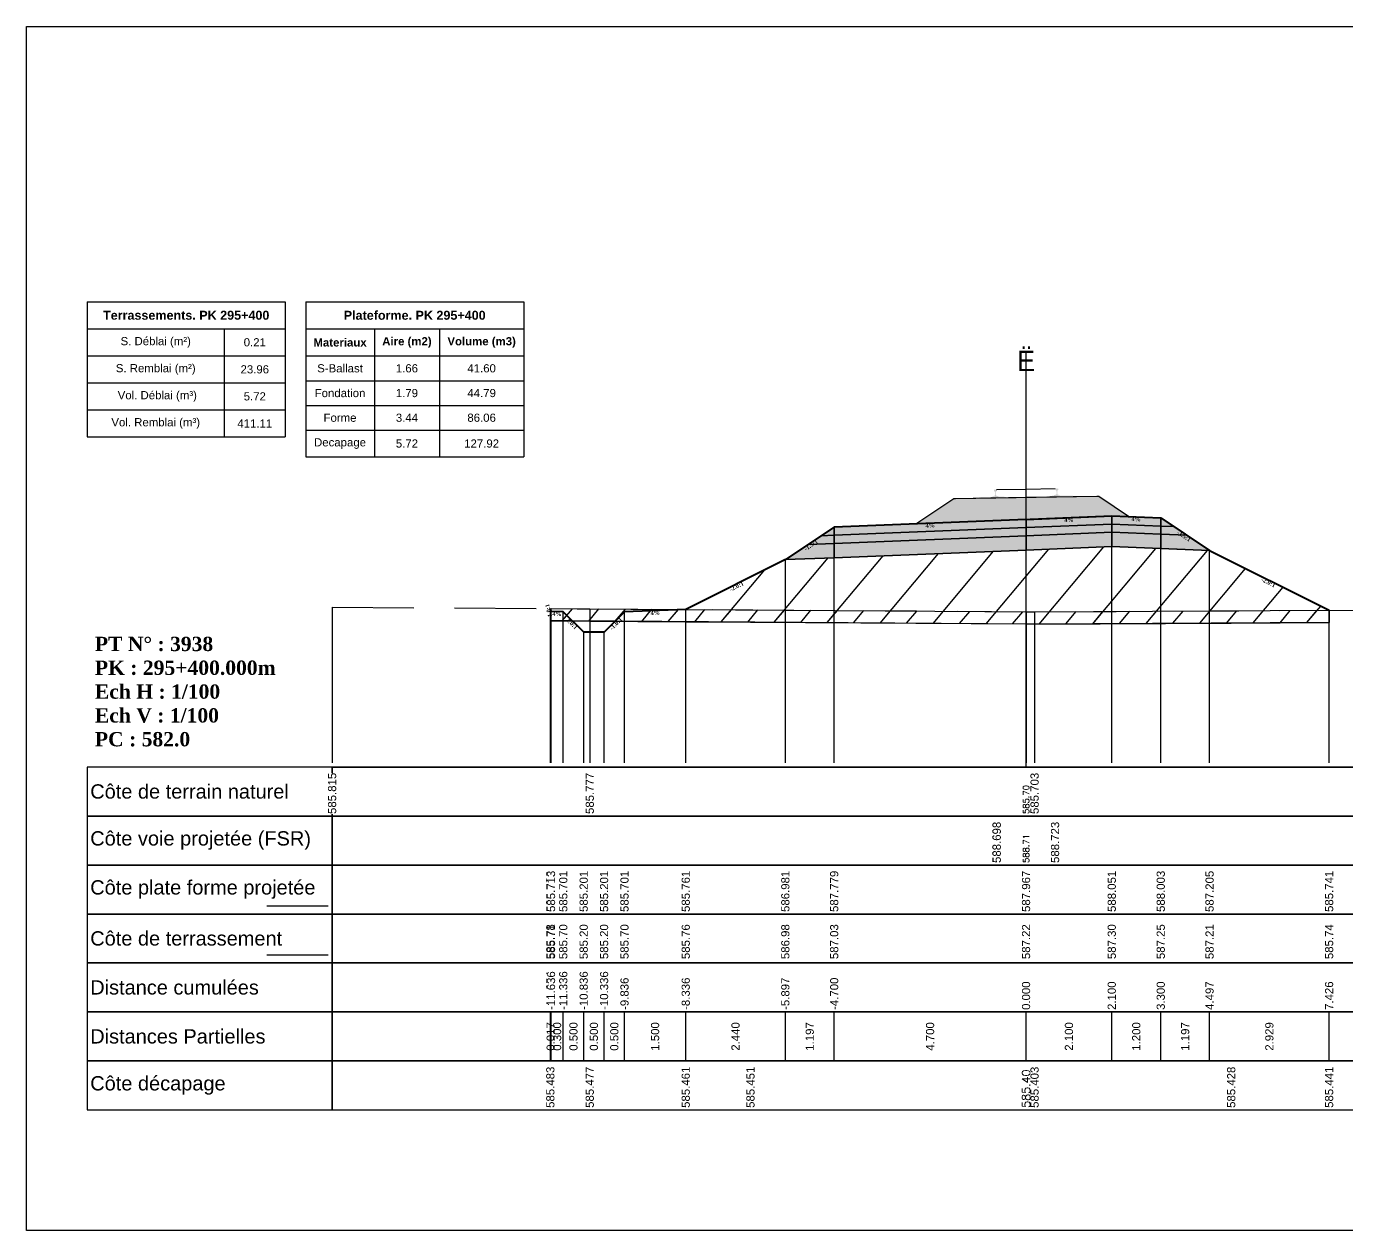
# Model space of a CAD drawing. Header units: millimetres. Extents: x 2762 to 3076, y 916 to 3305.
# Drawn here: x 2873.89 to 2906.23, y 2343.33 to 2372.83 of the extents above; entities that cross this region are included whole.
import ezdxf

# ---------------------------------------------------------------- set-up
doc = ezdxf.new("R2010")
doc.units = ezdxf.units.MM
doc.header["$LTSCALE"] = 2
doc.linetypes.add('CACHE', pattern=[9.525, 6.35, -3.175])
doc.linetypes.add('DASHED', pattern=[0.75, 0.5, -0.25])
for name, color, linetype in [('C-ANNO-TABL', 1, 'Continuous'), ('C-ANNO-TABL-TEXT', 150, 'Continuous'), ('C-ANNO-TABL-TITL', 150, 'Continuous'), ('C-ANNO-TABL-TTBL', 5, 'Continuous'), ('C-ROAD-CORR', 5, 'Continuous'), ('C-ROAD-SCTN', 7, 'Continuous')]:
    doc.layers.add(name, color=color, linetype=linetype)
doc.styles.add('ARIAL', font='arial.ttf')
doc.styles.add('C3D_Etiquette', font='romans.shx')
doc.styles.add('C3D_Profil_Travers', font='romans.shx')
doc.styles.get("Standard").update_dxf_attribs({"font": 'arial.ttf'})

msp = doc.modelspace()

# ---------------------------------------------------------------- hatches: boundary and pattern name
at = {"linetype": 'Continuous', "lineweight": -3}
h = msp.add_hatch(dxfattribs=at)
h.set_pattern_fill('GRAVEL', color=252, scale=0.009, style=0)
h.set_pattern_definition([(228.0128, (2895.843941, 2360.871512), (-1.8288, -2.0574), [0.030755, -3.0447435]), (184.96974, (2895.823367, 2360.848652), (2.743199999, 0.228600013), [0.0527764, -5.2248644]), (132.51045, (2895.77079, 2360.84408), (2.286, -2.5146), [0.0372133, -3.684125]), (267.2737, (2895.681635, 2360.78693), (0.2286, 4.572), [0.0480604, -4.7579794]), (292.83365, (2895.679349, 2360.738924), (-1.143, 2.7432), [0.047127, -4.6655827]), (357.2737, (2895.697637, 2360.69549), (-4.572, 0.2286), [0.0480604, -4.7579794]), (37.69424, (2895.7456434, 2360.6932035), (-2.9718, -2.286), [0.0635574, -6.2921804]), (72.25533, (2895.795935, 2360.7320655), (1.6002, 5.0292), [0.0600048, -5.940473]), (121.42957, (2895.814223, 2360.789216), (-1.8288, 2.9718), [0.048223, -4.774099]), (175.23636, (2895.789077, 2360.830364), (2.5146, -0.2286), [0.055054, -2.697654]), (222.39744, (2895.7342134, 2360.8349355), (-2.7432, -2.5146), [0.071197, -7.0485095]), (138.81407, (2895.90795, 2360.784644), (-1.6002, 1.3716), [0.0243004, -2.405751]), (171.46923, (2895.889661, 2360.800646), (2.9718, -0.4572), [0.0462314, -4.5769175]), (225, (2895.84394, 2360.8075), (-3e-17, -0.2286), [0.032329, -0.29096]), (203.1986, (2895.82794, 2360.834936), (1.143, 0.4572), [0.01741, -1.723556]), (291.8014, (2895.811937, 2360.828078), (-0.2286, 0.6858), [0.024621, -1.206428]), (30.9638, (2895.82108, 2360.805218), (0.6858, 0.4572), [0.039989, -1.292967]), (161.565, (2895.85537, 2360.82579), (0.4572, -0.2286), [0.028916, -0.693981]), (16.38954, (2895.67935, 2360.828078), (2.286, 0.6858), [0.040508, -4.0102944]), (70.34618, (2895.718211, 2360.839508), (-0.9144, -2.5146), [0.033984, -3.3643994]), (293.1986, (2895.85537, 2360.871512), (-0.4572, 1.143), [0.034819, -1.7061465]), (343.61046, (2895.869087, 2360.839508), (-2.286, 0.6858), [0.040508, -4.0102944]), (339.44395, (2895.67935, 2360.686346), (-1.143, 0.4572), [0.039063, -1.914096]), (294.77514, (2895.715925, 2360.67263), (-1.143, 2.5146), [0.0327305, -3.2403234]), (66.8014, (2895.857657, 2360.642912), (0.4572, 1.143), [0.034819, -1.7061465]), (17.35402, (2895.871373, 2360.674916), (-2.9718, -0.9144), [0.0383204, -3.793714]), (69.44395, (2895.745643, 2360.642912), (-0.4572, -1.143), [0.0195316, -1.933628]), (101.3099, (2895.84394, 2360.64291), (-0.2286, 0.9144), [0.011656, -1.1539795]), (165.9638, (2895.841655, 2360.65434), (0.6858, -0.2286), [0.047127, -0.895415]), (186.009, (2895.795935, 2360.665772), (2.286, 0.2286), [0.043674, -4.323723]), (303.69, (2895.82108, 2360.784644), (-0.2286, 0.4572), [0.032969, -0.79126]), (353.15723, (2895.839369, 2360.7572115), (3.8862, -0.4572), [0.05756, -5.698441]), (60.9454, (2895.89652, 2360.750354), (-0.9144, -1.6002), [0.023536, -2.330045]), (90, (2895.90795, 2360.77093), (-0.2286, 0.2286), [0.013716, -0.214884]), (120.25644, (2895.791363, 2360.67263), (0.9144, -1.6002), [0.031758, -3.1440547]), (48.0128, (2895.775361, 2360.700062), (1.8288, 2.0574), [0.06151, -3.0139886]), (0, (2895.8165, 2360.74578), (0.2286, 0.2286), [0.059436, -0.169164]), (325.30485, (2895.875945, 2360.745782), (2.286, -1.6002), [0.036145, -3.5783385]), (254.0546, (2895.905663, 2360.725208), (-0.2286, -0.9144), [0.033285, -1.6309485]), (207.64598, (2895.896519, 2360.693204), (-4.3434, -2.286), [0.054193, -5.365122]), (175.42608, (2895.848513, 2360.6680575), (-2.9718, 0.2286), [0.0573327, -5.675926])])
h.paths.add_polyline_path([(2895.679, 2360.643), (2896.608, 2361.262), (2896.652, 2361.262), (2900.114, 2361.323), (2900.158, 2361.323), (2900.916, 2360.817), (2900.48, 2360.835)])
msp.add_hatch(color=254, dxfattribs=at).paths.add_polyline_path([(2897.169, 2361.09), (2897.166, 2361.275), (2897.28, 2361.298), (2897.628, 2361.304), (2897.628, 2361.309), (2897.554, 2361.308), (2897.554, 2361.318), (2897.555, 2361.319), (2897.556, 2361.32), (2897.558, 2361.32), (2897.578, 2361.322), (2897.581, 2361.322), (2897.584, 2361.324), (2897.612, 2361.335), (2897.614, 2361.336), (2897.615, 2361.337), (2897.616, 2361.339), (2897.617, 2361.343), (2897.618, 2361.35), (2897.619, 2361.359), (2897.62, 2361.37), (2897.62, 2361.393), (2897.619, 2361.409), (2897.618, 2361.416), (2897.617, 2361.422), (2897.616, 2361.426), (2897.616, 2361.428), (2897.615, 2361.431), (2897.614, 2361.433), (2897.613, 2361.434), (2897.612, 2361.436), (2897.61, 2361.436), (2897.595, 2361.442), (2897.592, 2361.443), (2897.592, 2361.444), (2897.591, 2361.446), (2897.591, 2361.448), (2897.591, 2361.466), (2897.591, 2361.471), (2897.592, 2361.473), (2897.594, 2361.475), (2897.596, 2361.477), (2897.599, 2361.478), (2897.6, 2361.479), (2897.604, 2361.48), (2897.608, 2361.48), (2897.611, 2361.481), (2897.615, 2361.481), (2897.62, 2361.481), (2897.623, 2361.481), (2897.626, 2361.481), (2897.63, 2361.481), (2897.633, 2361.481), (2897.637, 2361.481), (2897.642, 2361.481), (2897.645, 2361.481), (2897.649, 2361.48), (2897.653, 2361.48), (2897.654, 2361.479), (2897.656, 2361.478), (2897.659, 2361.476), (2897.661, 2361.474), (2897.662, 2361.472), (2897.663, 2361.468), (2897.663, 2361.45), (2897.663, 2361.447), (2897.662, 2361.445), (2897.662, 2361.445), (2897.659, 2361.443), (2897.644, 2361.437), (2897.643, 2361.436), (2897.641, 2361.435), (2897.64, 2361.433), (2897.64, 2361.432), (2897.639, 2361.428), (2897.638, 2361.426), (2897.638, 2361.422), (2897.637, 2361.416), (2897.637, 2361.409), (2897.636, 2361.394), (2897.637, 2361.37), (2897.638, 2361.359), (2897.639, 2361.35), (2897.641, 2361.343), (2897.642, 2361.339), (2897.642, 2361.338), (2897.644, 2361.337), (2897.646, 2361.335), (2897.674, 2361.325), (2897.677, 2361.324), (2897.681, 2361.324), (2897.701, 2361.323), (2897.702, 2361.322), (2897.703, 2361.321), (2897.704, 2361.32), (2897.704, 2361.311), (2897.63, 2361.309), (2897.63, 2361.304), (2897.834, 2361.307), (2897.966, 2361.279), (2898.8, 2361.293), (2898.931, 2361.327), (2899.135, 2361.33), (2899.135, 2361.336), (2899.061, 2361.334), (2899.061, 2361.344), (2899.062, 2361.345), (2899.063, 2361.346), (2899.064, 2361.346), (2899.084, 2361.348), (2899.088, 2361.349), (2899.091, 2361.35), (2899.119, 2361.361), (2899.121, 2361.362), (2899.122, 2361.364), (2899.123, 2361.365), (2899.124, 2361.369), (2899.125, 2361.376), (2899.126, 2361.385), (2899.127, 2361.396), (2899.126, 2361.42), (2899.125, 2361.435), (2899.125, 2361.442), (2899.124, 2361.448), (2899.123, 2361.452), (2899.123, 2361.454), (2899.122, 2361.458), (2899.121, 2361.459), (2899.12, 2361.461), (2899.118, 2361.462), (2899.117, 2361.463), (2899.102, 2361.468), (2899.099, 2361.47), (2899.098, 2361.47), (2899.098, 2361.472), (2899.098, 2361.475), (2899.097, 2361.493), (2899.098, 2361.497), (2899.099, 2361.499), (2899.101, 2361.502), (2899.103, 2361.503), (2899.106, 2361.505), (2899.107, 2361.505), (2899.11, 2361.506), (2899.114, 2361.506), (2899.118, 2361.507), (2899.122, 2361.507), (2899.127, 2361.507), (2899.13, 2361.507), (2899.133, 2361.508), (2899.136, 2361.508), (2899.14, 2361.508), (2899.144, 2361.508), (2899.149, 2361.507), (2899.152, 2361.507), (2899.156, 2361.507), (2899.16, 2361.506), (2899.161, 2361.506), (2899.163, 2361.504), (2899.165, 2361.503), (2899.168, 2361.501), (2899.169, 2361.498), (2899.169, 2361.494), (2899.17, 2361.476), (2899.17, 2361.473), (2899.169, 2361.472), (2899.169, 2361.471), (2899.166, 2361.469), (2899.151, 2361.463), (2899.149, 2361.463), (2899.148, 2361.461), (2899.147, 2361.46), (2899.146, 2361.458), (2899.146, 2361.455), (2899.145, 2361.453), (2899.144, 2361.448), (2899.144, 2361.442), (2899.143, 2361.436), (2899.143, 2361.42), (2899.143, 2361.396), (2899.145, 2361.386), (2899.146, 2361.377), (2899.147, 2361.37), (2899.148, 2361.365), (2899.149, 2361.364), (2899.15, 2361.363), (2899.153, 2361.362), (2899.181, 2361.352), (2899.184, 2361.35), (2899.187, 2361.35), (2899.207, 2361.349), (2899.209, 2361.348), (2899.21, 2361.348), (2899.211, 2361.347), (2899.211, 2361.337), (2899.137, 2361.336), (2899.137, 2361.33), (2899.485, 2361.336), (2899.6, 2361.317), (2899.604, 2361.132)])
h = msp.add_hatch(color=30, dxfattribs=at)
h.paths.add_polyline_path([(2901.68, 2360.387), (2901.68, 2360.587), (2901.999, 2360.574), (2902.318, 2360.361)])
h.paths.add_polyline_path([(2900.48, 2360.435), (2900.48, 2360.635), (2901.68, 2360.587), (2901.68, 2360.387)])
h.paths.add_polyline_path([(2898.38, 2360.351), (2898.38, 2360.551), (2900.48, 2360.635), (2900.48, 2360.435)])
h.paths.add_polyline_path([(2893.68, 2360.163), (2893.68, 2360.363), (2898.38, 2360.551), (2898.38, 2360.351)])
h.paths.add_polyline_path([(2893.041, 2360.137), (2893.36, 2360.35), (2893.68, 2360.363), (2893.68, 2360.163)])
h = msp.add_hatch(color=11, dxfattribs=at)
h.paths.add_polyline_path([(2901.68, 2360.587), (2901.68, 2360.787), (2901.999, 2360.574)])
h.paths.add_polyline_path([(2900.48, 2360.635), (2900.48, 2360.835), (2901.68, 2360.787), (2901.68, 2360.587)])
h.paths.add_polyline_path([(2898.38, 2360.551), (2898.38, 2360.751), (2900.48, 2360.835), (2900.48, 2360.635)])
h.paths.add_polyline_path([(2893.68, 2360.363), (2893.68, 2360.563), (2898.38, 2360.751), (2898.38, 2360.551)])
h.paths.add_polyline_path([(2893.36, 2360.35), (2893.68, 2360.563), (2893.68, 2360.363)])
h = msp.add_hatch(color=83, dxfattribs=at)
h.paths.add_polyline_path([(2901.68, 2360.037), (2901.68, 2360.387), (2902.318, 2360.361), (2902.876, 2359.989)])
h.paths.add_polyline_path([(2900.48, 2360.085), (2900.48, 2360.435), (2901.68, 2360.387), (2901.68, 2360.037)])
h.paths.add_polyline_path([(2898.38, 2360.001), (2898.38, 2360.351), (2900.48, 2360.435), (2900.48, 2360.085)])
h.paths.add_polyline_path([(2893.68, 2359.813), (2893.68, 2360.163), (2898.38, 2360.351), (2898.38, 2360.001)])
h.paths.add_polyline_path([(2892.483, 2359.765), (2893.041, 2360.137), (2893.68, 2360.163), (2893.68, 2359.813)])
h = msp.add_hatch(dxfattribs=at)
h.set_pattern_fill('_U', color=3, angle=50, style=0, pattern_type=0)
h.set_pattern_definition([(50, (2888.3149, 2358.257), (-0.766044, 0.64279), [])])
h.paths.add_polyline_path([(2888.315, 2358.257), (2888.543, 2358.485), (2890.043, 2358.545), (2892.483, 2359.765), (2900.48, 2360.085), (2902.876, 2359.989), (2905.805, 2358.525), (2905.805, 2358.225), (2898.589, 2358.187)])
h.paths.add_polyline_path([(2886.726, 2358.267), (2886.726, 2358.567), (2886.743, 2358.497), (2887.043, 2358.485), (2887.265, 2358.264)])
h = msp.add_hatch(dxfattribs=at)
h.set_pattern_fill('_U', color=150, scale=0.5, angle=50, style=0, pattern_type=0)
h.set_pattern_definition([(50, (2888.31493, 2358.25697), (-0.383022, 0.321394), [])])
h.paths.add_polyline_path([(2888.315, 2358.257), (2888.543, 2358.485), (2890.043, 2358.545), (2898.589, 2358.487), (2905.805, 2358.525), (2905.805, 2358.225), (2898.589, 2358.187)])
h.paths.add_polyline_path([(2886.726, 2358.567), (2887.692, 2358.561), (2890.043, 2358.545), (2888.543, 2358.485), (2888.315, 2358.257), (2887.692, 2358.261), (2887.265, 2358.264), (2887.043, 2358.485), (2886.743, 2358.497)])
h.paths.add_polyline_path([(2886.726, 2358.267), (2886.726, 2358.567), (2886.743, 2358.497), (2887.043, 2358.485), (2887.265, 2358.264)])

# ---------------------------------------------------------------- linework, layer by layer
at = {"color": 7, "linetype": 'Continuous', "lineweight": -3}
for p, q in [((2898.38, 2354.684), (2898.38, 2364.884)), ((2881.379, 2354.684), (2915.381, 2354.684)), ((2886.726, 2347.484), (2886.726, 2348.684)), ((2886.743, 2347.484), (2886.743, 2348.684)), ((2886.743, 2347.484), (2886.743, 2348.684)), ((2887.043, 2347.484), (2887.043, 2348.684)), ((2887.043, 2347.484), (2887.043, 2348.684)), ((2887.543, 2347.484), (2887.543, 2348.684)), ((2887.543, 2347.484), (2887.543, 2348.684)), ((2888.043, 2347.484), (2888.043, 2348.684)), ((2888.043, 2347.484), (2888.043, 2348.684)), ((2888.543, 2347.484), (2888.543, 2348.684)), ((2888.543, 2347.484), (2888.543, 2348.684)), ((2890.043, 2347.484), (2890.043, 2348.684)), ((2890.043, 2347.484), (2890.043, 2348.684)), ((2892.483, 2347.484), (2892.483, 2348.684)), ((2892.483, 2347.484), (2892.483, 2348.684)), ((2893.68, 2347.484), (2893.68, 2348.684)), ((2893.68, 2347.484), (2893.68, 2348.684)), ((2898.38, 2347.484), (2898.38, 2348.684)), ((2898.38, 2347.484), (2898.38, 2348.684)), ((2900.48, 2347.484), (2900.48, 2348.684)), ((2900.48, 2347.484), (2900.48, 2348.684)), ((2901.68, 2347.484), (2901.68, 2348.684)), ((2901.68, 2347.484), (2901.68, 2348.684)), ((2902.876, 2347.484), (2902.876, 2348.684)), ((2902.876, 2347.484), (2902.876, 2348.684)), ((2905.805, 2347.484), (2905.805, 2348.684))]:
    msp.add_line(p, q, dxfattribs=at)
at = {"color": 251, "linetype": 'Continuous', "lineweight": -3}
for p, q in [((2896.652, 2361.262), (2900.114, 2361.323)), ((2900.114, 2361.323), (2900.158, 2361.323)), ((2900.158, 2361.323), (2900.916, 2360.817)), ((2895.679, 2360.643), (2896.608, 2361.262)), ((2896.608, 2361.262), (2896.652, 2361.262)), ((2893.68, 2360.563), (2898.38, 2360.751)), ((2900.48, 2360.835), (2895.679, 2360.643)), ((2898.38, 2360.751), (2900.48, 2360.835)), ((2898.38, 2360.551), (2898.38, 2360.751)), ((2898.38, 2360.751), (2898.38, 2360.551)), ((2900.48, 2360.635), (2898.38, 2360.551)), ((2900.916, 2360.817), (2900.48, 2360.835)), ((2900.48, 2360.635), (2900.48, 2360.835)), ((2900.48, 2360.835), (2901.68, 2360.787)), ((2900.48, 2360.835), (2900.48, 2360.635)), ((2901.68, 2360.587), (2900.48, 2360.635)), ((2901.68, 2360.587), (2901.68, 2360.787)), ((2901.68, 2360.787), (2901.999, 2360.574)), ((2901.68, 2360.787), (2901.68, 2360.587)), ((2893.36, 2360.35), (2893.68, 2360.563)), ((2893.68, 2360.363), (2893.36, 2360.35)), ((2893.68, 2360.363), (2893.68, 2360.563)), ((2893.68, 2360.563), (2893.68, 2360.363)), ((2898.38, 2360.551), (2893.68, 2360.363)), ((2901.999, 2360.574), (2901.68, 2360.587))]:
    msp.add_line(p, q, dxfattribs=at)
at = {"color": 53, "linetype": 'Continuous', "lineweight": -3}
for p, q in [((2898.38, 2360.551), (2900.48, 2360.635)), ((2900.48, 2360.435), (2900.48, 2360.635)), ((2900.48, 2360.635), (2901.68, 2360.587)), ((2900.48, 2360.635), (2900.48, 2360.435)), ((2893.041, 2360.137), (2893.36, 2360.35)), ((2893.36, 2360.35), (2893.68, 2360.363)), ((2893.68, 2360.363), (2898.38, 2360.551)), ((2893.68, 2360.163), (2893.68, 2360.363)), ((2893.68, 2360.363), (2893.68, 2360.163)), ((2898.38, 2360.351), (2893.68, 2360.163)), ((2893.68, 2360.163), (2898.38, 2360.351)), ((2898.38, 2360.351), (2898.38, 2360.551)), ((2898.38, 2360.551), (2898.38, 2360.351)), ((2900.48, 2360.435), (2898.38, 2360.351)), ((2898.38, 2360.351), (2900.48, 2360.435)), ((2898.38, 2360.001), (2898.38, 2360.351)), ((2898.38, 2360.351), (2898.38, 2360.001)), ((2901.68, 2360.387), (2900.48, 2360.435)), ((2900.48, 2360.085), (2900.48, 2360.435)), ((2900.48, 2360.435), (2901.68, 2360.387)), ((2900.48, 2360.435), (2900.48, 2360.085)), ((2901.68, 2360.387), (2901.68, 2360.587)), ((2901.68, 2360.587), (2901.999, 2360.574)), ((2901.68, 2360.587), (2901.68, 2360.387)), ((2902.318, 2360.361), (2901.68, 2360.387)), ((2901.68, 2360.037), (2901.68, 2360.387)), ((2901.68, 2360.387), (2902.318, 2360.361)), ((2901.68, 2360.387), (2901.68, 2360.037)), ((2901.999, 2360.574), (2902.318, 2360.361)), ((2902.318, 2360.361), (2902.876, 2359.989)), ((2892.483, 2359.765), (2893.041, 2360.137)), ((2893.68, 2360.163), (2893.041, 2360.137)), ((2893.041, 2360.137), (2893.68, 2360.163)), ((2893.68, 2359.813), (2893.68, 2360.163)), ((2893.68, 2360.163), (2893.68, 2359.813)), ((2898.38, 2360.001), (2893.68, 2359.813)), ((2900.48, 2360.085), (2898.38, 2360.001)), ((2901.68, 2360.037), (2900.48, 2360.085)), ((2902.876, 2359.989), (2901.68, 2360.037)), ((2893.68, 2359.813), (2892.483, 2359.765))]:
    msp.add_line(p, q, dxfattribs=at)
at = {"color": 253, "linetype": 'Continuous', "lineweight": -3}
for p, q in [((2892.483, 2359.765), (2900.48, 2360.085)), ((2900.48, 2360.085), (2902.876, 2359.989)), ((2902.876, 2359.989), (2905.805, 2358.525)), ((2890.043, 2358.545), (2892.483, 2359.765)), ((2886.726, 2358.567), (2887.692, 2358.561)), ((2886.743, 2358.497), (2886.726, 2358.567)), ((2886.726, 2358.267), (2886.726, 2358.567)), ((2886.726, 2358.567), (2886.743, 2358.497)), ((2886.726, 2358.267), (2886.726, 2358.567)), ((2886.726, 2358.567), (2886.743, 2358.497)), ((2887.043, 2358.485), (2886.743, 2358.497)), ((2886.743, 2358.497), (2887.043, 2358.485)), ((2886.743, 2358.497), (2887.043, 2358.485)), ((2887.265, 2358.264), (2887.043, 2358.485)), ((2887.043, 2358.485), (2887.265, 2358.264)), ((2887.043, 2358.485), (2887.265, 2358.264)), ((2887.692, 2358.561), (2890.043, 2358.545)), ((2888.315, 2358.257), (2888.543, 2358.485)), ((2888.543, 2358.485), (2888.315, 2358.257)), ((2888.315, 2358.257), (2888.543, 2358.485)), ((2888.543, 2358.485), (2890.043, 2358.545)), ((2890.043, 2358.545), (2888.543, 2358.485)), ((2888.543, 2358.485), (2890.043, 2358.545)), ((2890.043, 2358.545), (2898.589, 2358.487)), ((2898.589, 2358.487), (2905.805, 2358.525)), ((2905.805, 2358.525), (2905.805, 2358.225)), ((2905.805, 2358.525), (2905.805, 2358.225)), ((2887.265, 2358.264), (2886.726, 2358.267)), ((2887.265, 2358.264), (2886.726, 2358.267)), ((2887.692, 2358.261), (2887.265, 2358.264)), ((2887.265, 2358.264), (2887.692, 2358.261)), ((2887.543, 2357.985), (2887.265, 2358.264)), ((2888.315, 2358.257), (2887.692, 2358.261)), ((2887.692, 2358.261), (2888.315, 2358.257)), ((2888.315, 2358.257), (2888.043, 2357.985)), ((2898.589, 2358.187), (2888.315, 2358.257)), ((2898.589, 2358.187), (2888.315, 2358.257)), ((2905.805, 2358.225), (2898.589, 2358.187)), ((2905.805, 2358.225), (2898.589, 2358.187)), ((2888.043, 2357.985), (2887.543, 2357.985))]:
    msp.add_line(p, q, dxfattribs=at)
at = {"color": 8, "linetype": 'CACHE', "lineweight": -3}
for p, q in [((2898.38, 2354.784), (2898.38, 2360.001)), ((2898.38, 2354.784), (2898.38, 2360.001)), ((2900.48, 2354.784), (2900.48, 2360.085)), ((2901.68, 2354.784), (2901.68, 2360.037)), ((2902.876, 2354.784), (2902.876, 2359.989)), ((2892.483, 2354.784), (2892.483, 2359.765)), ((2893.68, 2354.784), (2893.68, 2359.813)), ((2886.726, 2354.784), (2886.726, 2358.567)), ((2886.743, 2354.784), (2886.743, 2358.497)), ((2887.043, 2354.784), (2887.043, 2358.485)), ((2888.543, 2354.784), (2888.543, 2358.485)), ((2890.043, 2354.784), (2890.043, 2358.545)), ((2905.805, 2354.784), (2905.805, 2358.525)), ((2887.543, 2354.784), (2887.543, 2357.985)), ((2888.043, 2354.784), (2888.043, 2357.985))]:
    msp.add_line(p, q, dxfattribs=at)
at = {"color": 105, "linetype": 'DASHED', "lineweight": -3, "ltscale": 2}
for p, q in [((2881.38, 2358.599), (2887.692, 2358.561)), ((2887.692, 2358.561), (2898.38, 2358.489)), ((2898.38, 2358.489), (2898.589, 2358.487)), ((2898.589, 2358.487), (2915.38, 2358.574))]:
    msp.add_line(p, q, dxfattribs=at)
at = {"color": 98, "linetype": 'CACHE', "lineweight": -3}
for p, q in [((2881.38, 2358.599), (2881.38, 2354.784)), ((2887.692, 2358.561), (2887.692, 2354.784)), ((2898.38, 2358.489), (2898.38, 2354.784)), ((2898.589, 2358.487), (2898.589, 2354.784))]:
    msp.add_line(p, q, dxfattribs=at)
at = {"color": 6, "linetype": 'Continuous', "lineweight": -3}
for p, q in [((2886.726, 2358.267), (2887.692, 2358.261)), ((2887.692, 2358.261), (2890.043, 2358.245)), ((2890.043, 2358.245), (2891.629, 2358.234)), ((2891.629, 2358.234), (2898.38, 2358.189)), ((2898.38, 2358.189), (2898.589, 2358.187)), ((2898.589, 2358.187), (2903.406, 2358.212)), ((2903.406, 2358.212), (2905.805, 2358.225))]:
    msp.add_line(p, q, dxfattribs=at)
at = {"color": 154, "linetype": 'Continuous', "lineweight": -3}
msp.add_line((2879.779, 2351.284), (2881.279, 2351.284), dxfattribs=at)
at = {"color": 1, "linetype": 'Continuous', "lineweight": -3}
msp.add_line((2879.779, 2350.084), (2881.279, 2350.084), dxfattribs=at)
at = {"color": 7, "linetype": 'Continuous', "lineweight": -3}
for points in [[(2881.379, 2353.484), (2881.379, 2354.684), (2875.379, 2354.684), (2875.379, 2353.484)], [(2881.379, 2353.484), (2915.381, 2353.484), (2915.381, 2354.684), (2881.379, 2354.684)], [(2881.379, 2352.284), (2881.379, 2353.484), (2875.379, 2353.484), (2875.379, 2352.284)], [(2881.379, 2352.284), (2915.381, 2352.284), (2915.381, 2353.484), (2881.379, 2353.484)], [(2881.379, 2351.084), (2881.379, 2352.284), (2875.379, 2352.284), (2875.379, 2351.084)], [(2881.379, 2351.084), (2915.381, 2351.084), (2915.381, 2352.284), (2881.379, 2352.284)], [(2881.379, 2349.884), (2881.379, 2351.084), (2875.379, 2351.084), (2875.379, 2349.884)], [(2881.379, 2349.884), (2915.381, 2349.884), (2915.381, 2351.084), (2881.379, 2351.084)], [(2881.379, 2348.684), (2881.379, 2349.884), (2875.379, 2349.884), (2875.379, 2348.684)], [(2881.379, 2348.684), (2915.381, 2348.684), (2915.381, 2349.884), (2881.379, 2349.884)], [(2881.379, 2347.484), (2881.379, 2348.684), (2875.379, 2348.684), (2875.379, 2347.484)], [(2881.379, 2347.484), (2915.381, 2347.484), (2915.381, 2348.684), (2881.379, 2348.684)], [(2881.379, 2346.284), (2881.379, 2347.484), (2875.379, 2347.484), (2875.379, 2346.284)], [(2881.379, 2346.284), (2915.381, 2346.284), (2915.381, 2347.484), (2881.379, 2347.484)]]:
    msp.add_3dface(points, dxfattribs=at)
at = {"layer": 'C-ANNO-TABL', "color": 7, "linetype": 'Continuous', "lineweight": -3}
for p, q in [((2875.379, 2365.419), (2878.737, 2365.419)), ((2878.737, 2365.419), (2880.232, 2365.419)), ((2878.737, 2365.419), (2878.737, 2364.757)), ((2880.732, 2365.416), (2882.414, 2365.416)), ((2882.414, 2365.416), (2884.01, 2365.416)), ((2882.414, 2365.416), (2882.414, 2364.754)), ((2884.01, 2365.416), (2886.073, 2365.416)), ((2884.01, 2365.416), (2884.01, 2364.754)), ((2875.379, 2364.757), (2878.737, 2364.757)), ((2878.737, 2364.757), (2880.232, 2364.757)), ((2878.737, 2364.757), (2878.737, 2364.095)), ((2880.732, 2364.754), (2882.414, 2364.754)), ((2882.414, 2364.754), (2884.01, 2364.754)), ((2882.414, 2364.754), (2882.414, 2364.147)), ((2884.01, 2364.754), (2886.073, 2364.754)), ((2884.01, 2364.754), (2884.01, 2364.147)), ((2875.379, 2364.095), (2878.737, 2364.095)), ((2878.737, 2364.095), (2880.232, 2364.095)), ((2878.737, 2364.095), (2878.737, 2363.432)), ((2880.732, 2364.147), (2882.414, 2364.147)), ((2882.414, 2364.147), (2884.01, 2364.147)), ((2882.414, 2364.147), (2882.414, 2363.543)), ((2884.01, 2364.147), (2886.073, 2364.147)), ((2884.01, 2364.147), (2884.01, 2363.543)), ((2880.732, 2363.543), (2882.414, 2363.543)), ((2882.414, 2363.543), (2884.01, 2363.543)), ((2882.414, 2363.543), (2882.414, 2362.939)), ((2884.01, 2363.543), (2886.073, 2363.543)), ((2884.01, 2363.543), (2884.01, 2362.939)), ((2875.379, 2363.432), (2878.737, 2363.432)), ((2878.737, 2363.432), (2880.232, 2363.432)), ((2878.737, 2363.432), (2878.737, 2362.77)), ((2880.732, 2362.939), (2882.414, 2362.939)), ((2882.414, 2362.939), (2884.01, 2362.939)), ((2882.414, 2362.939), (2882.414, 2362.28)), ((2884.01, 2362.939), (2886.073, 2362.939)), ((2884.01, 2362.939), (2884.01, 2362.28))]:
    msp.add_line(p, q, dxfattribs=at)
at = {"layer": 'C-ANNO-TABL-TTBL', "color": 7, "linetype": 'Continuous', "lineweight": -3}
for p, q in [((2875.379, 2366.084), (2880.232, 2366.084)), ((2875.379, 2366.084), (2875.379, 2365.419)), ((2880.232, 2366.084), (2880.232, 2365.419)), ((2880.732, 2366.084), (2886.073, 2366.084)), ((2880.732, 2366.084), (2880.732, 2365.416)), ((2886.073, 2366.084), (2886.073, 2365.416)), ((2875.379, 2365.419), (2875.379, 2364.757)), ((2880.232, 2365.419), (2880.232, 2364.757)), ((2880.732, 2365.416), (2880.732, 2364.754)), ((2886.073, 2365.416), (2886.073, 2364.754)), ((2875.379, 2364.757), (2875.379, 2364.095)), ((2880.232, 2364.757), (2880.232, 2364.095)), ((2880.732, 2364.754), (2880.732, 2364.147)), ((2886.073, 2364.754), (2886.073, 2364.147)), ((2875.379, 2364.095), (2875.379, 2363.432)), ((2880.232, 2364.095), (2880.232, 2363.432)), ((2880.732, 2364.147), (2880.732, 2363.543)), ((2886.073, 2364.147), (2886.073, 2363.543)), ((2880.732, 2363.543), (2880.732, 2362.939)), ((2886.073, 2363.543), (2886.073, 2362.939)), ((2875.379, 2363.432), (2875.379, 2362.77)), ((2880.232, 2363.432), (2880.232, 2362.77)), ((2880.732, 2362.939), (2880.732, 2362.28)), ((2886.073, 2362.939), (2886.073, 2362.28)), ((2875.379, 2362.77), (2878.737, 2362.77)), ((2878.737, 2362.77), (2880.232, 2362.77)), ((2880.732, 2362.28), (2882.414, 2362.28)), ((2882.414, 2362.28), (2884.01, 2362.28)), ((2884.01, 2362.28), (2886.073, 2362.28))]:
    msp.add_line(p, q, dxfattribs=at)
at = {"layer": 'C-ROAD-CORR', "color": 1, "linetype": 'Continuous', "lineweight": 40}
for p, q in [((2898.38, 2360.751), (2893.68, 2360.563)), ((2898.38, 2360.751), (2900.48, 2360.835)), ((2900.48, 2360.835), (2901.68, 2360.787)), ((2901.68, 2360.787), (2902.876, 2359.989)), ((2893.68, 2360.563), (2892.483, 2359.765)), ((2902.876, 2359.989), (2905.805, 2358.525)), ((2892.483, 2359.765), (2890.043, 2358.545)), ((2886.743, 2358.497), (2886.726, 2358.567)), ((2887.043, 2358.485), (2886.743, 2358.497)), ((2887.543, 2357.985), (2887.043, 2358.485)), ((2888.543, 2358.485), (2888.043, 2357.985)), ((2890.043, 2358.545), (2888.543, 2358.485)), ((2888.043, 2357.985), (2887.543, 2357.985))]:
    msp.add_line(p, q, dxfattribs=at)
at = {"layer": 'C-ROAD-CORR', "color": 102, "linetype": 'Continuous', "lineweight": -3, "ltscale": 0.5}
for p, q in [((2898.38, 2360.001), (2893.68, 2359.813)), ((2898.38, 2360.001), (2900.48, 2360.085)), ((2900.48, 2360.085), (2901.68, 2360.037)), ((2901.68, 2360.037), (2902.876, 2359.989)), ((2893.68, 2359.813), (2892.483, 2359.765))]:
    msp.add_line(p, q, dxfattribs=at)
at = {"layer": 'C-ROAD-CORR', "color": 1, "linetype": 'Continuous', "lineweight": -3}
for p, q in [((2887.543, 2357.985), (2887.043, 2358.485)), ((2888.543, 2358.485), (2888.043, 2357.985))]:
    msp.add_line(p, q, dxfattribs=at)
at = {"layer": 'C-ROAD-SCTN', "color": 140, "linetype": 'Continuous', "lineweight": -3}
for p, q in [((2896.652, 2361.262), (2898.38, 2361.292)), ((2898.38, 2361.292), (2900.114, 2361.323)), ((2900.114, 2361.323), (2900.158, 2361.323)), ((2900.158, 2361.323), (2900.916, 2360.817)), ((2895.679, 2360.643), (2896.608, 2361.262)), ((2896.608, 2361.262), (2896.652, 2361.262))]:
    msp.add_line(p, q, dxfattribs=at)
at = {"layer": 'C-ROAD-SCTN', "color": 154, "linetype": 'Continuous', "lineweight": -3}
for p, q in [((2897.653, 2361.482), (2897.662, 2361.482)), ((2897.662, 2361.482), (2898.38, 2361.494)), ((2898.38, 2361.494), (2899.091, 2361.507)), ((2893.68, 2360.563), (2898.38, 2360.751)), ((2898.38, 2360.751), (2900.48, 2360.835)), ((2900.48, 2360.835), (2901.68, 2360.787)), ((2901.68, 2360.787), (2902.876, 2359.989)), ((2892.483, 2359.765), (2893.68, 2360.563)), ((2902.876, 2359.989), (2905.805, 2358.525)), ((2890.043, 2358.545), (2892.483, 2359.765)), ((2886.726, 2358.567), (2886.743, 2358.497)), ((2886.743, 2358.497), (2887.043, 2358.485)), ((2887.043, 2358.485), (2887.543, 2357.985)), ((2888.043, 2357.985), (2888.543, 2358.485)), ((2888.543, 2358.485), (2890.043, 2358.545)), ((2887.543, 2357.985), (2888.043, 2357.985))]:
    msp.add_line(p, q, dxfattribs=at)
at = {"layer": 'C-ROAD-SCTN', "color": 1, "linetype": 'Continuous', "lineweight": -3}
for p, q in [((2893.68, 2359.813), (2898.38, 2360.001)), ((2898.38, 2360.001), (2900.48, 2360.085)), ((2900.48, 2360.085), (2901.68, 2360.037)), ((2901.68, 2360.037), (2902.876, 2359.989)), ((2902.876, 2359.989), (2905.805, 2358.525)), ((2890.043, 2358.545), (2892.483, 2359.765)), ((2892.483, 2359.765), (2893.68, 2359.813)), ((2886.726, 2358.567), (2886.743, 2358.497)), ((2886.743, 2358.497), (2887.043, 2358.485)), ((2887.043, 2358.485), (2887.543, 2357.985)), ((2888.043, 2357.985), (2888.543, 2358.485)), ((2888.543, 2358.485), (2890.043, 2358.545)), ((2887.543, 2357.985), (2888.043, 2357.985))]:
    msp.add_line(p, q, dxfattribs=at)

# ---------------------------------------------------------------- texts
at = {"color": 7, "linetype": 'Continuous', "lineweight": -3}
for s, insert, char_height, attachment_point, style in [('{\\fWingdings|b0|i0|c2|p0;Ë}', (2898.38, 2364.384), 0.5, 8, 'C3D_Profil_Travers'), ('{\\fTimes New Roman|b1|i0|c0|p18;PT N° : 3938\\PPK : 295+400.000m\\PEch H : 1/100\\PEch V : 1/100\\PPC : 582.0}', (2875.568, 2355.184), 0.35, 7, 'C3D_Profil_Travers'), ('{\\fArial|b0|i0|c0|p34;Côte de terrain naturel}', (2875.454, 2354.084), 0.35, 4, 'C3D_Etiquette'), ('{\\fArial|b0|i0|c0|p34;Côte plate forme projetée}', (2875.454, 2351.684), 0.35, 4, 'C3D_Etiquette'), ('{\\fArial|b0|i0|c0|p34;Côte de terrassement}', (2875.454, 2350.484), 0.35, 4, 'C3D_Etiquette'), ('{\\fArial|b0|i0|c0|p34;Distance cumulées}', (2875.454, 2349.284), 0.35, 4, 'C3D_Etiquette'), ('{\\fArial|b0|i0|c0|p34;Distances Partielles}', (2875.454, 2348.084), 0.35, 4, 'C3D_Etiquette'), ('{\\fArial|b0|i0|c0|p34;Côte décapage}', (2875.454, 2346.884), 0.35, 4, 'C3D_Etiquette')]:
    msp.add_mtext(s, dxfattribs=dict(at, insert=insert, char_height=char_height, attachment_point=attachment_point, style=style))
at = {"color": 7, "linetype": 'Continuous', "lineweight": -3, "char_height": 0.1, "style": 'C3D_Etiquette'}
for s, insert, width, attachment_point, rotation in [('{\\fTimes New Roman|b1|i0|c0|p18;4%}', (2896.03, 2360.653), 0.42071, 2, 2.2906), ('{\\fTimes New Roman|b1|i0|c0|p18;4%}', (2899.43, 2360.789), 0.37094, 2, 2.2906), ('{\\fTimes New Roman|b1|i0|c0|p18;4%}', (2901.079, 2360.807), 0.42071, 2, 357.7094), ('{\\fTimes New Roman|b1|i0|c0|p18;-1.5:1}', (2902.276, 2360.385), 0.34598, 2, 326.3099), ('{\\fTimes New Roman|b1|i0|c0|p18;-1.5:1}', (2893.083, 2360.161), 0.34598, 2, 33.6901), ('{\\fTimes New Roman|b1|i0|c0|p18;-2.0:1}', (2891.265, 2359.152), 0.34598, 2, 26.5651), ('{\\fTimes New Roman|b1|i0|c0|p18;-2.0:1}', (2904.339, 2359.253), 0.34598, 2, 333.4349), ('{\\fTimes New Roman|b1|i0|c0|p18;1.0:1}', (2886.731, 2358.531), 0.29446, 8, 104.0362), ('{\\fTimes New Roman|b1|i0|c0|p18;4%}', (2886.893, 2358.487), 0.37094, 2, 357.7094), ('{\\fTimes New Roman|b1|i0|c0|p18;4%}', (2889.293, 2358.511), 0.42071, 2, 2.2906), ('{\\fTimes New Roman|b1|i0|c0|p18;1.0:1}', (2887.29, 2358.232), 0.29001, 2, 315), ('{\\fTimes New Roman|b1|i0|c0|p18;-1.0:1}', (2888.296, 2358.232), 0.34598, 2, 45)]:
    msp.add_mtext(s, dxfattribs=dict(at, insert=insert, width=width, attachment_point=attachment_point, rotation=rotation))
at = {"color": 7, "linetype": 'Continuous', "lineweight": -3, "rotation": 90, "style": 'C3D_Profil_Travers'}
for s, insert, char_height, attachment_point in [('585.70', (2898.38, 2353.534), 0.15, 4), ('588.71', (2898.38, 2352.334), 0.15, 4), ('{\\fArial|b0|i0|c0|p34;585.78}', (2886.726, 2349.979), 0.2, 4), ('{\\fArial|b0|i0|c0|p34;585.71}', (2886.743, 2349.979), 0.2, 4), ('{\\fArial|b0|i0|c0|p34;585.70}', (2887.043, 2349.979), 0.2, 4), ('{\\fArial|b0|i0|c0|p34;585.20}', (2887.543, 2349.979), 0.2, 4), ('{\\fArial|b0|i0|c0|p34;585.20}', (2888.043, 2349.979), 0.2, 4), ('{\\fArial|b0|i0|c0|p34;585.70}', (2888.543, 2349.979), 0.2, 4), ('{\\fArial|b0|i0|c0|p34;585.76}', (2890.043, 2349.979), 0.2, 4), ('{\\fArial|b0|i0|c0|p34;586.98}', (2892.483, 2349.979), 0.2, 4), ('{\\fArial|b0|i0|c0|p34;587.03}', (2893.68, 2349.979), 0.2, 4), ('{\\fArial|b0|i0|c0|p34;587.22}', (2898.38, 2349.979), 0.2, 4), ('{\\fArial|b0|i0|c0|p34;587.30}', (2900.48, 2349.979), 0.2, 4), ('{\\fArial|b0|i0|c0|p34;587.25}', (2901.68, 2349.979), 0.2, 4), ('{\\fArial|b0|i0|c0|p34;587.21}', (2902.876, 2349.979), 0.2, 4), ('{\\fArial|b0|i0|c0|p34;585.74}', (2905.805, 2349.979), 0.2, 4), ('{\\fArial|b0|i0|c0|p34;0.017}', (2886.734, 2348.084), 0.2, 5), ('{\\fArial|b0|i0|c0|p34;0.300}', (2886.893, 2348.084), 0.2, 5), ('{\\fArial|b0|i0|c0|p34;0.500}', (2887.293, 2348.084), 0.2, 5), ('{\\fArial|b0|i0|c0|p34;0.500}', (2887.793, 2348.084), 0.2, 5), ('{\\fArial|b0|i0|c0|p34;0.500}', (2888.293, 2348.084), 0.2, 5), ('{\\fArial|b0|i0|c0|p34;1.500}', (2889.293, 2348.084), 0.2, 5), ('{\\fArial|b0|i0|c0|p34;2.440}', (2891.263, 2348.084), 0.2, 5), ('{\\fArial|b0|i0|c0|p34;1.197}', (2893.081, 2348.084), 0.2, 5), ('{\\fArial|b0|i0|c0|p34;4.700}', (2896.03, 2348.084), 0.2, 5), ('{\\fArial|b0|i0|c0|p34;2.100}', (2899.43, 2348.084), 0.2, 5), ('{\\fArial|b0|i0|c0|p34;1.200}', (2901.08, 2348.084), 0.2, 5), ('{\\fArial|b0|i0|c0|p34;1.197}', (2902.278, 2348.084), 0.2, 5), ('{\\fArial|b0|i0|c0|p34;2.929}', (2904.341, 2348.084), 0.2, 5), ('585.40', (2898.38, 2346.334), 0.2, 4)]:
    msp.add_mtext(s, dxfattribs=dict(at, insert=insert, char_height=char_height, attachment_point=attachment_point))
at = {"color": 7, "linetype": 'Continuous', "lineweight": -3, "insert": (2875.454, 2352.884), "char_height": 0.35, "attachment_point": 4}
msp.add_mtext('{\\fArial|b0|i0|c0|p34;Côte voie projetée (FSR)}', dxfattribs=at)
at = {"layer": 'C-ANNO-TABL-TEXT', "color": 7, "linetype": 'Continuous', "lineweight": -3, "char_height": 0.2, "attachment_point": 5, "style": 'ARIAL'}
for s, insert in [('{\\fArial|b0|i0|c0|p34;\\C7;0.21}', (2879.485, 2365.088)), ('{\\fArial|b0|i0|c0|p34;\\C7;23.96}', (2879.485, 2364.426)), ('{\\fArial|b0|i0|c0|p34;\\C7;S-Ballast}', (2881.573, 2364.451)), ('{\\fArial|b0|i0|c0|p34;\\C7;1.66}', (2883.212, 2364.451)), ('{\\C18;\\c0;41.60}', (2885.042, 2364.451)), ('{\\fArial|b0|i0|c0|p34;\\C7;5.72}', (2879.485, 2363.764)), ('{\\fArial|b0|i0|c0|p34;\\C7;Fondation}', (2881.573, 2363.845)), ('{\\fArial|b0|i0|c0|p34;\\C7;1.79}', (2883.212, 2363.845)), ('{\\C18;\\c0;44.79}', (2885.042, 2363.845)), ('{\\fArial|b0|i0|c0|p34;\\C7;Forme}', (2881.573, 2363.241)), ('{\\fArial|b0|i0|c0|p34;\\C7;3.44}', (2883.212, 2363.241)), ('{\\C18;\\c0;86.06}', (2885.042, 2363.241)), ('{\\fArial|b0|i0|c0|p34;\\C7;411.11}', (2879.485, 2363.101)), ('{\\fArial|b0|i0|c0|p34;\\C7;Decapage}', (2881.573, 2362.609)), ('{\\fArial|b0|i0|c0|p34;\\C7;5.72}', (2883.212, 2362.609)), ('{\\C18;\\c0;127.92}', (2885.042, 2362.609))]:
    msp.add_mtext(s, dxfattribs=dict(at, insert=insert))
at = {"layer": 'C-ANNO-TABL-TITL', "color": 7, "linetype": 'Continuous', "lineweight": -3, "attachment_point": 5, "style": 'ARIAL'}
for s, insert, char_height in [('{\\fArial|b1|i0|c0|p34;\\C7;Terrassements. PK 295+400}', (2877.805, 2365.751), 0.22), ('{\\fArial|b1|i0|c0|p34;\\C18;\\c0;Plateforme. PK 295+400}', (2883.402, 2365.75), 0.22), ('{\\fArial|b0|i0|c0|p34;\\C7;S. Déblai (m²) }', (2877.058, 2365.088), 0.2), ('{\\fArial|b1|i0|c0|p34;\\C7;Materiaux   }', (2881.573, 2365.085), 0.2), ('{\\fArial|b1|i0|c0|p34;\\C7;Aire (m2)}', (2883.212, 2365.085), 0.2), ('{\\fArial|b1|i0|c0|p34;\\C7;Volume (m3)}', (2885.042, 2365.085), 0.2), ('{\\fArial|b0|i0|c0|p34;\\C7;S. Remblai (m²) }', (2877.058, 2364.426), 0.2), ('{\\fArial|b0|i0|c0|p34;\\C7; Vol. Déblai (m³) }', (2877.058, 2363.764), 0.2), ('{\\fArial|b0|i0|c0|p34;\\C7;Vol. Remblai (m³)}', (2877.058, 2363.101), 0.2)]:
    msp.add_mtext(s, dxfattribs=dict(at, insert=insert, char_height=char_height))

# ---------------------------------------------------------------- next in the draw order: texts
at = {"color": 7, "linetype": 'Continuous', "lineweight": -3, "char_height": 0.2, "attachment_point": 4, "rotation": 90, "style": 'C3D_Profil_Travers', "bg_fill": 3, "box_fill_scale": 1.000375, "bg_fill_color": 256, "bg_fill_true_color": 13158600, "bg_fill_transparency": 0}
for s, insert, width in [('{\\fArial|b0|i0|c0|p34;585.815}', (2881.38, 2353.534), 0.99705), ('{\\fArial|b0|i0|c0|p34;585.777}', (2887.692, 2353.534), 0.99553), ('{\\fArial|b0|i0|c0|p34;585.703}', (2898.589, 2353.534), 0.99553), ('{\\fArial|b0|i0|c0|p34;588.698}', (2897.653, 2352.334), 0.99595), ('{\\fArial|b0|i0|c0|p34;588.723}', (2899.091, 2352.334), 0.99553), ('{\\fArial|b0|i0|c0|p34;585.783}', (2886.726, 2351.134), 0.99553), ('{\\fArial|b0|i0|c0|p34;585.201}', (2887.543, 2351.134), 0.95654), ('{\\fArial|b0|i0|c0|p34;585.201}', (2888.043, 2351.134), 0.95654), ('{\\fArial|b0|i0|c0|p34;585.701}', (2888.543, 2351.134), 0.95654), ('{\\fArial|b0|i0|c0|p34;585.761}', (2890.043, 2351.134), 0.95654), ('{\\fArial|b0|i0|c0|p34;586.981}', (2892.483, 2351.134), 0.95654), ('{\\fArial|b0|i0|c0|p34;587.779}', (2893.68, 2351.134), 0.99595), ('{\\fArial|b0|i0|c0|p34;587.967}', (2898.38, 2351.134), 0.99553), ('{\\fArial|b0|i0|c0|p34;588.051}', (2900.48, 2351.134), 0.95654), ('{\\fArial|b0|i0|c0|p34;588.003}', (2901.68, 2351.134), 0.99553), ('{\\fArial|b0|i0|c0|p34;587.205}', (2902.876, 2351.134), 0.99705), ('{\\fArial|b0|i0|c0|p34;585.741}', (2905.805, 2351.134), 0.95654), ('{\\fArial|b0|i0|c0|p34;\\C256;-11.654}', (2886.726, 2348.734), 0.93449), ('{\\fArial|b0|i0|c0|p34;\\C256;-10.836}', (2887.543, 2348.734), 0.93518), ('{\\fArial|b0|i0|c0|p34;\\C256;-10.336}', (2888.043, 2348.734), 0.93518), ('{\\fArial|b0|i0|c0|p34;\\C256;-9.836}', (2888.543, 2348.734), 0.77824), ('{\\fArial|b0|i0|c0|p34;\\C256;-8.336}', (2890.043, 2348.734), 0.77824), ('{\\fArial|b0|i0|c0|p34;\\C256;-5.897}', (2892.483, 2348.734), 0.77838), ('{\\fArial|b0|i0|c0|p34;\\C256;-4.700}', (2893.68, 2348.734), 0.77769), ('{\\fArial|b0|i0|c0|p34;\\C256;0.000}', (2898.38, 2348.734), 0.68096), ('{\\fArial|b0|i0|c0|p34;\\C256;2.100}', (2900.48, 2348.734), 0.6844), ('{\\fArial|b0|i0|c0|p34;\\C256;3.300}', (2901.68, 2348.734), 0.68082), ('{\\fArial|b0|i0|c0|p34;\\C256;4.497}', (2902.876, 2348.734), 0.68978), ('{\\fArial|b0|i0|c0|p34;\\C256;7.426}', (2905.805, 2348.734), 0.67986), ('{\\fArial|b0|i0|c0|p34;585.483}', (2886.726, 2346.334), 0.99553), ('{\\fArial|b0|i0|c0|p34;585.477}', (2887.692, 2346.334), 0.99553), ('{\\fArial|b0|i0|c0|p34;585.461}', (2890.043, 2346.334), 0.95654), ('{\\fArial|b0|i0|c0|p34;585.451}', (2891.629, 2346.334), 0.95654), ('{\\fArial|b0|i0|c0|p34;585.403}', (2898.589, 2346.334), 0.99553), ('{\\fArial|b0|i0|c0|p34;585.428}', (2903.406, 2346.334), 0.99595), ('{\\fArial|b0|i0|c0|p34;585.441}', (2905.805, 2346.334), 0.95654)]:
    msp.add_mtext(s, dxfattribs=dict(at, insert=insert, width=width))

# ---------------------------------------------------------------- next in the draw order: texts
for s, insert, width in [('{\\fArial|b0|i0|c0|p34;588.698}', (2897.662, 2352.334), 0.99595), ('{\\fArial|b0|i0|c0|p34;585.713}', (2886.743, 2351.134), 0.99553), ('{\\fArial|b0|i0|c0|p34;\\C256;-11.636}', (2886.743, 2348.734), 0.93518)]:
    msp.add_mtext(s, dxfattribs=dict(at, insert=insert, width=width))

# ---------------------------------------------------------------- next in the draw order: texts
for s, insert, width in [('{\\fArial|b0|i0|c0|p34;585.701}', (2887.043, 2351.134), 0.95654), ('{\\fArial|b0|i0|c0|p34;\\C256;-11.336}', (2887.043, 2348.734), 0.93518)]:
    msp.add_mtext(s, dxfattribs=dict(at, insert=insert, width=width))

# ---------------------------------------------------------------- next in the draw order: linework, layer by layer
msp.add_lwpolyline([(2873.89, 2372.828), (2922.89, 2372.828), (2922.89, 2343.328), (2873.89, 2343.328)], close=True)

doc.saveas('drawing.dxf')
